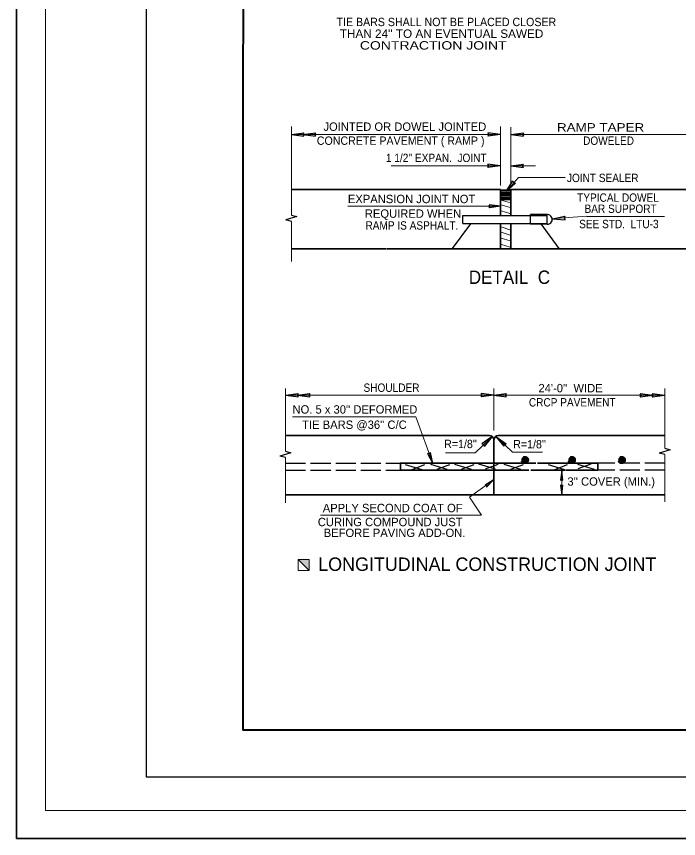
# Model space of a CAD drawing. Extents: x 34107 to 34476, y -21997 to -21727.
# Drawn here: x 34106.7 to 34205.6, y -21997.5 to -21874.7 of the extents above; entities that cross this region are included whole.
import ezdxf

# ---------------------------------------------------------------- set-up
doc = ezdxf.new("R2010")
doc.units = 0
doc.header["$LTSCALE"] = 0.5
doc.linetypes.add('LONG_DASHED', pattern=[7.5, 6, -1.5])
doc.linetypes.add('MEDIUM_DASHED', pattern=[4.5, 3, -1.5])
doc.layers.add('1', color=7, linetype='Continuous', lineweight=25)

msp = doc.modelspace()

# ---------------------------------------------------------------- hatches: boundary and pattern name
at = {"layer": '1'}
for points in [[(34183.2035, -21940.9408, 1), (34182.139, -21940.9408, 1)], [(34189.1521, -21940.9408, 1), (34190.2167, -21940.9408, 1)], [(34197.6726, -21940.9408, 1), (34196.608, -21940.9408, 1)], [(34148.7891, -21955.8223), (34150.4314, -21957.4677), (34150.4314, -21955.8223)]]:
    msp.add_hatch(color=256, dxfattribs=at).paths.add_polyline_path(points)

# ---------------------------------------------------------------- linework, layer by layer
at = {"layer": '1', "lineweight": 13}
for p, q in [((34147.7843, -21904.3579), (34147.7843, -21891.1467)), ((34179.0433, -21899.9479), (34179.0433, -21891.1467)), ((34147.7843, -21892.3092), (34178.9662, -21892.3092)), ((34179.0433, -21899.9479), (34179.0433, -21891.5877)), ((34180.5796, -21891.2524), (34180.5796, -21899.5225)), ((34180.5796, -21891.5746), (34180.5796, -21898.1115)), ((34211.1502, -21892.3092), (34180.5796, -21892.3092)), ((34162.6989, -21897.0003), (34178.9662, -21897.0003)), ((34184.2659, -21897.0003), (34180.6568, -21897.0003)), ((34181.7057, -21898.7627), (34180.3247, -21900.3197)), ((34181.7057, -21898.7627), (34188.699, -21898.7583)), ((34179.133, -21902.1287), (34180.5232, -21902.5173)), ((34179.0433, -21903.0436), (34156.2282, -21903.0436)), ((34179.1605, -21902.8124), (34180.4711, -21903.2303)), ((34179.133, -21903.7052), (34180.4436, -21904.1232)), ((34191.9171, -21904.5317), (34187.1471, -21904.8914)), ((34191.9613, -21904.5647), (34203.5675, -21904.5647)), ((34147.7843, -21905.3007), (34147.7843, -21911.3159)), ((34179.1436, -21906.1216), (34180.4541, -21906.5395)), ((34179.1521, -21906.9342), (34180.4627, -21907.3522)), ((34179.1573, -21907.7836), (34180.4679, -21908.2015)), ((34179.1711, -21908.7388), (34180.4816, -21909.1567)), ((34146.9179, -21939.6432), (34146.9179, -21930.2437)), ((34178.0223, -21936.5438), (34178.0223, -21930.2437)), ((34203.6018, -21939.1894), (34203.6018, -21930.2847)), ((34146.9179, -21931.2667), (34178.0223, -21931.2667)), ((34203.6018, -21931.2667), (34173.8137, -21931.2667)), ((34166.3803, -21934.5037), (34147.9711, -21934.4939)), ((34166.3803, -21934.5037), (34168.934, -21941.4852)), ((34175.2463, -21939.8496), (34177.5041, -21937.7279)), ((34180.8287, -21939.7577), (34178.6687, -21937.7279)), ((34175.2463, -21939.8496), (34170.8152, -21939.8496)), ((34180.8287, -21939.7577), (34185.3097, -21939.7577)), ((34203.6018, -21940.1323), (34203.6018, -21947.1761)), ((34146.9179, -21940.5861), (34146.9179, -21947.3168)), ((34193.5952, -21941.3989), (34184.8466, -21941.3989)), ((34188.1796, -21946.1231), (34188.1796, -21942.5477)), ((34152.1473, -21949.1692), (34176.2123, -21949.1692))]:
    msp.add_line(p, q, dxfattribs=at)
at = {"layer": '1'}
for p, q in [((34147.7945, -21892.3161), (34149.6678, -21892.0587)), ((34147.7945, -21892.3161), (34149.6678, -21892.5735)), ((34149.5261, -21892.3222), (34151.3993, -21892.0647)), ((34149.5261, -21892.3222), (34151.3993, -21892.5796)), ((34179.0301, -21892.3102), (34177.1568, -21892.0527)), ((34179.0301, -21892.3102), (34177.1568, -21892.5675)), ((34180.58, -21892.3102), (34182.4532, -21892.0527)), ((34180.58, -21892.3102), (34182.4532, -21892.5675)), ((34179.0098, -21896.995), (34177.1365, -21896.7377)), ((34179.0098, -21896.995), (34177.1365, -21897.2524)), ((34180.6123, -21896.995), (34182.4857, -21896.7377)), ((34180.6123, -21896.995), (34182.4857, -21897.2524)), ((34179.8739, -21900.8584), (34180.8972, -21899.2683)), ((34179.8739, -21900.8584), (34181.2882, -21899.6033)), ((34179.0433, -21900.581), (34180.0472, -21900.5891)), ((34179.0433, -21900.7613), (34179.9234, -21900.7613)), ((34179.0433, -21900.9858), (34179.8247, -21900.9858)), ((34179.8247, -21900.9858), (34180.5796, -21900.9858)), ((34180.0082, -21900.7613), (34180.5796, -21900.7613)), ((34180.5796, -21900.5806), (34180.183, -21900.5841)), ((34179.0433, -21901.2103), (34180.5796, -21901.2103)), ((34179.0433, -21901.4068), (34180.5796, -21901.4068)), ((34179.0433, -21901.6314), (34180.5796, -21901.6314)), ((34179.0433, -21901.8138), (34180.5796, -21901.8138)), ((34179.0433, -21902.0104), (34180.5796, -21902.0104)), ((34179.0433, -21903.0436), (34177.3403, -21902.8096)), ((34179.0433, -21903.0436), (34177.3403, -21903.2776)), ((34173.4216, -21904.4162), (34186.0068, -21904.4162)), ((34173.4216, -21905.6104), (34173.4216, -21904.4162)), ((34186.0496, -21904.296), (34183.518, -21904.2966)), ((34186.0068, -21905.6104), (34186.0068, -21904.4162)), ((34186.8077, -21904.9252), (34188.6579, -21904.5349)), ((34147.7843, -21905.3007), (34146.953, -21905.0789)), ((34174.5317, -21905.6604), (34171.8369, -21909.3458)), ((34173.4216, -21905.6104), (34186.0068, -21905.6104)), ((34185.0727, -21905.6604), (34187.7675, -21909.3458)), ((34186.8077, -21904.9252), (34188.6946, -21905.0484)), ((34146.9368, -21931.2677), (34148.8101, -21931.0102)), ((34146.9368, -21931.2677), (34148.8101, -21931.5251)), ((34148.6647, -21931.2592), (34150.5379, -21931.0017)), ((34148.6647, -21931.2592), (34150.5379, -21931.5166)), ((34178.0219, -21931.2658), (34176.1486, -21931.0084)), ((34178.0219, -21931.2658), (34176.1486, -21931.5232)), ((34178.0227, -21931.2677), (34179.8959, -21931.0102)), ((34178.0227, -21931.2677), (34179.8959, -21931.5251)), ((34201.785, -21931.3069), (34199.9117, -21931.0495)), ((34201.785, -21931.3069), (34199.9117, -21931.5643)), ((34203.6006, -21931.3069), (34201.7272, -21931.0495)), ((34203.6006, -21931.3069), (34201.7272, -21931.5643)), ((34177.7977, -21937.4558), (34176.2564, -21938.5512)), ((34177.7977, -21937.4558), (34176.6089, -21938.9263)), ((34178.3327, -21937.4268), (34179.874, -21938.5222)), ((34178.3327, -21937.4268), (34179.5215, -21938.8972)), ((34203.6018, -21940.1323), (34202.7705, -21939.9105)), ((34146.9179, -21940.5861), (34146.0866, -21940.3642)), ((34175.7727, -21941.5141), (34178.242, -21942.2738)), ((34190.6684, -21942.2292), (34192.5678, -21941.5074)), ((34164.7941, -21941.5901), (34167.2634, -21942.3498)), ((34165.8198, -21942.3498), (34167.7192, -21941.628)), ((34168.5549, -21941.552), (34171.0243, -21942.3118)), ((34169.5807, -21942.3118), (34171.48, -21941.59)), ((34172.1637, -21941.552), (34174.6331, -21942.3118)), ((34173.1895, -21942.3118), (34175.0888, -21941.59)), ((34176.7984, -21942.2738), (34178.6977, -21941.552)), ((34179.5335, -21941.552), (34182.0028, -21942.3118)), ((34180.5592, -21942.3118), (34182.4586, -21941.59)), ((34186.1435, -21941.5901), (34188.6128, -21942.3498)), ((34187.1692, -21942.3498), (34189.0686, -21941.628)), ((34190.5677, -21941.5498), (34193.037, -21942.3096))]:
    msp.add_line(p, q, dxfattribs=at)
at = {"layer": '1', "lineweight": 35}
for p, q in [((34147.7843, -21900.5607), (34179.0381, -21900.5607)), ((34179.0433, -21900.5624), (34179.0433, -21902.16)), ((34180.5796, -21900.5607), (34180.5796, -21902.4339)), ((34211.1502, -21900.5607), (34180.5796, -21900.5607)), ((34179.0433, -21902.1676), (34179.0433, -21902.448)), ((34179.0433, -21902.1827), (34179.0433, -21904.4162)), ((34180.5796, -21902.3339), (34180.5796, -21904.4162)), ((34179.0433, -21909.4), (34179.0433, -21905.6104)), ((34180.5796, -21909.4155), (34180.5796, -21905.6104)), ((34147.7843, -21909.4142), (34161.8877, -21909.4142)), ((34162.0187, -21909.4142), (34174.4177, -21909.4142)), ((34211.1502, -21909.4142), (34174.264, -21909.4142)), ((34146.9179, -21937.2813), (34177.3996, -21937.2813)), ((34203.6018, -21937.2813), (34178.6961, -21937.2813)), ((34178.0475, -21946.1348), (34178.0475, -21937.9114)), ((34184.3003, -21941.3989), (34164.0519, -21941.3989)), ((34164.0704, -21941.4049), (34164.0704, -21942.4776)), ((34193.5952, -21941.3989), (34184.5587, -21941.3989)), ((34193.5952, -21941.3989), (34193.5952, -21942.4795)), ((34183.2497, -21942.4795), (34164.0117, -21942.4795)), ((34188.7312, -21942.4795), (34183.5597, -21942.4795)), ((34193.5952, -21942.4795), (34188.8545, -21942.4795)), ((34146.9179, -21946.1348), (34203.6018, -21946.1348))]:
    msp.add_line(p, q, dxfattribs=at)
at = {"layer": '1', "linetype": 'LONG_DASHED'}
for p, q in [((34146.9179, -21941.3989), (34163.9716, -21941.3989)), ((34203.6018, -21941.3989), (34193.5952, -21941.3989)), ((34146.9179, -21942.4795), (34163.9716, -21942.4795)), ((34203.6018, -21942.4795), (34193.5952, -21942.4795))]:
    msp.add_line(p, q, dxfattribs=at)
at = {"layer": '1', "lineweight": 35}
msp.add_lwpolyline([(34106.7014, -21997.4869), (34476.373, -21997.4869), (34476.373, -21727.2399), (34106.7014, -21727.2399)], close=True, dxfattribs=at)
at = {"layer": '1', "lineweight": 13}
for points in [[(34471.0532, -21993.3173), (34111.0533, -21993.3173), (34111.0533, -21763.3175), (34471.0532, -21763.3175)], [(34148.7891, -21955.8223), (34150.4314, -21955.8223), (34150.4314, -21957.4677), (34148.7891, -21957.4677)], [(34148.7891, -21955.8223), (34150.4314, -21957.4677), (34150.4314, -21955.8223)]]:
    msp.add_lwpolyline(points, close=True, dxfattribs=at)
at = {"layer": '1'}
for points in [[(34471.0791, -21768.2913), (34126.0792, -21768.2913), (34126.0792, -21988.2912), (34471.0532, -21988.2912)], [(34149.6678, -21892.0587), (34149.5228, -21892.3187), (34149.6678, -21892.5735)], [(34151.3993, -21892.0647), (34151.2544, -21892.3248), (34151.3993, -21892.5796)], [(34177.1568, -21892.0527), (34177.3017, -21892.3128), (34177.1568, -21892.5675)], [(34182.4532, -21892.0527), (34182.3083, -21892.3128), (34182.4532, -21892.5675)], [(34177.1365, -21897.2524), (34177.2814, -21896.9924), (34177.1365, -21896.7377)], [(34182.4857, -21897.2524), (34182.3407, -21896.9924), (34182.4857, -21896.7377)], [(34180.8972, -21899.2683), (34181.0004, -21899.5476), (34181.2882, -21899.6033)], [(34177.3403, -21903.2776), (34177.472, -21903.0412), (34177.3403, -21902.8096)], [(34147.7843, -21904.3579), (34148.59, -21904.5728), (34146.953, -21905.0789)], [(34186.0362, -21905.7158), (34183.5046, -21905.7164), (34183.5046, -21904.2966)], [(34188.6579, -21904.5349), (34188.5319, -21904.8046), (34188.6946, -21905.0484)], [(34148.8101, -21931.0102), (34148.6652, -21931.2703), (34148.8101, -21931.5251)], [(34150.5379, -21931.0017), (34150.393, -21931.2618), (34150.5379, -21931.5166)], [(34176.1486, -21931.5232), (34176.2935, -21931.2632), (34176.1486, -21931.0084)], [(34179.8959, -21931.0102), (34179.751, -21931.2703), (34179.8959, -21931.5251)], [(34199.9117, -21931.5643), (34200.0567, -21931.3043), (34199.9117, -21931.0495)], [(34201.7272, -21931.5643), (34201.8722, -21931.3043), (34201.7272, -21931.0495)], [(34176.2564, -21938.5512), (34176.5401, -21938.6413), (34176.6089, -21938.9263)], [(34179.874, -21938.5222), (34179.5903, -21938.6123), (34179.5215, -21938.8972)], [(34146.9179, -21939.6432), (34147.7236, -21939.8582), (34146.0866, -21940.3642)], [(34203.6018, -21939.1894), (34204.4075, -21939.4044), (34202.7705, -21939.9105)]]:
    msp.add_lwpolyline(points, dxfattribs=at)
at = {"layer": '1', "lineweight": 40}
msp.add_lwpolyline([(34140.6042, -21981.2803), (34140.6182, -21776.2912), (34466.0791, -21776.2913), (34466.0791, -21981.2912), (34140.5294, -21981.2912)], dxfattribs=at)
at = {"layer": '1'}
for points in [[(34168.934, -21941.4852), (34168.5723, -21939.8223), (34168.4018, -21940.0235), (34168.1372, -21939.9814)], [(34188.1796, -21942.5477), (34187.9865, -21943.9526), (34188.1776, -21943.8439), (34188.3726, -21943.9526)], [(34188.1796, -21942.5477), (34187.9865, -21943.9526), (34188.1776, -21943.8439), (34188.3726, -21943.9526)], [(34177.9449, -21943.9558), (34176.7285, -21944.6849), (34176.9329, -21944.7657), (34176.9702, -21944.986)], [(34188.1796, -21946.1231), (34188.3726, -21944.7181), (34188.1816, -21944.8268), (34187.9865, -21944.7181)]]:
    msp.add_lwpolyline(points, close=True, dxfattribs=at)
at = {"layer": '1', "lineweight": 13}
msp.add_lwpolyline([(34176.2123, -21949.1692), (34174.384, -21946.4839), (34177.9449, -21943.9558)], dxfattribs=at)
at = {"layer": '1', "linetype": 'MEDIUM_DASHED'}
for centre in [(34182.6713, -21940.9408), (34189.6844, -21940.9408), (34197.1403, -21940.9408)]:
    msp.add_circle(centre, 0.5323, dxfattribs=at)
at = {"layer": '1'}
msp.add_arc((34186.0697, -21905.0065), 0.7107, 267.34804, 91.62338, dxfattribs=at)
at = {"layer": '1', "lineweight": 35}
for centre, start, end in [((34177.3156, -21938.0164), 8.18584, 83.48031), ((34178.7801, -21938.0164), 96.51969, 171.81416)]:
    msp.add_arc(centre, 0.7398, start, end, dxfattribs=at)

# ---------------------------------------------------------------- texts
at = {"layer": '1'}
for s, height, width, p in [('TIE BARS SHALL NOT BE PLACED CLOSER', 1.25, 0.95, (34154.5365, -21876.1363)), (" THAN 24'' TO AN EVENTUAL SAWED", 1.25, 1.05, (34154.5365, -21877.8863)), ('      CONTRACTION JOINT', 1.25, 1.25, (34154.5365, -21879.6363)), ('     RAMP TAPER', 1.25, 1.2, (34184.6833, -21891.8782)), ('CONCRETE PAVEMENT ( RAMP )', 1.25, 0.95, (34151.5931, -21893.8663)), ('DOWELED', 1.25, 0.9, (34191.3837, -21893.8717)), ("1 1/2'' EXPAN.  JOINT", 1.25, 0.9, (34161.9207, -21896.4389)), ('JOINT SEALER', 1.25, 0.9, (34188.9695, -21899.4312)), ('TYPICAL DOWEL', 1.25, 0.9, (34190.4984, -21902.3714)), ('BAR SUPPORT', 1.25, 0.9, (34191.5992, -21904.0365)), ('RAMP IS ASPHALT.', 1.25, 0.9, (34158.8592, -21906.5317)), ('SEE STD.  LTU-3', 1.25, 0.9, (34190.7943, -21906.3197)), ('DETAIL  C', 2, 0.95, (34174.3037, -21914.64)), ('SHOULDER', 1.25, 0.9, (34158.5707, -21930.7637)), ('CRCP PAVEMENT', 1.25, 0.9, (34183.284, -21932.9502)), ("R=1/8''", 1.25, 0.95, (34170.6236, -21939.1692)), ("R=1/8''", 1.25, 0.95, (34180.9448, -21939.2063))]:
    msp.add_text(s, height=height, dxfattribs=dict(at, width=width)).set_placement(p)
for s, height, p in [('JOINTED OR DOWEL JOINTED', 1.25, (34152.5799, -21891.7776)), ('EXPANSION JOINT NOT', 1.25, (34156.2326, -21902.5783)), ('REQUIRED WHEN ', 1.25, (34158.7656, -21904.7611)), ("24'-0''  WIDE ", 1.25, (34184.7097, -21930.8303)), ("NO. 5 x 30'' DEFORMED ", 1.25, (34147.9553, -21934.0138)), ("TIE BARS @36'' C/C", 1.25, (34149.4072, -21936.2957)), ("3'' COVER (MIN.)", 1.25, (34189.0392, -21944.7789)), ('APPLY SECOND COAT OF', 1.25, (34152.4805, -21948.7412)), ('CURING COMPOUND JUST ', 1.25, (34151.7402, -21950.8277)), ('BEFORE PAVING ADD-ON.', 1.25, (34152.6223, -21952.4447)), ('LONGITUDINAL CONSTRUCTION JOINT', 2, (34151.7978, -21957.5052))]:
    msp.add_text(s, height=height, dxfattribs=at).set_placement(p)

doc.saveas('drawing.dxf')
